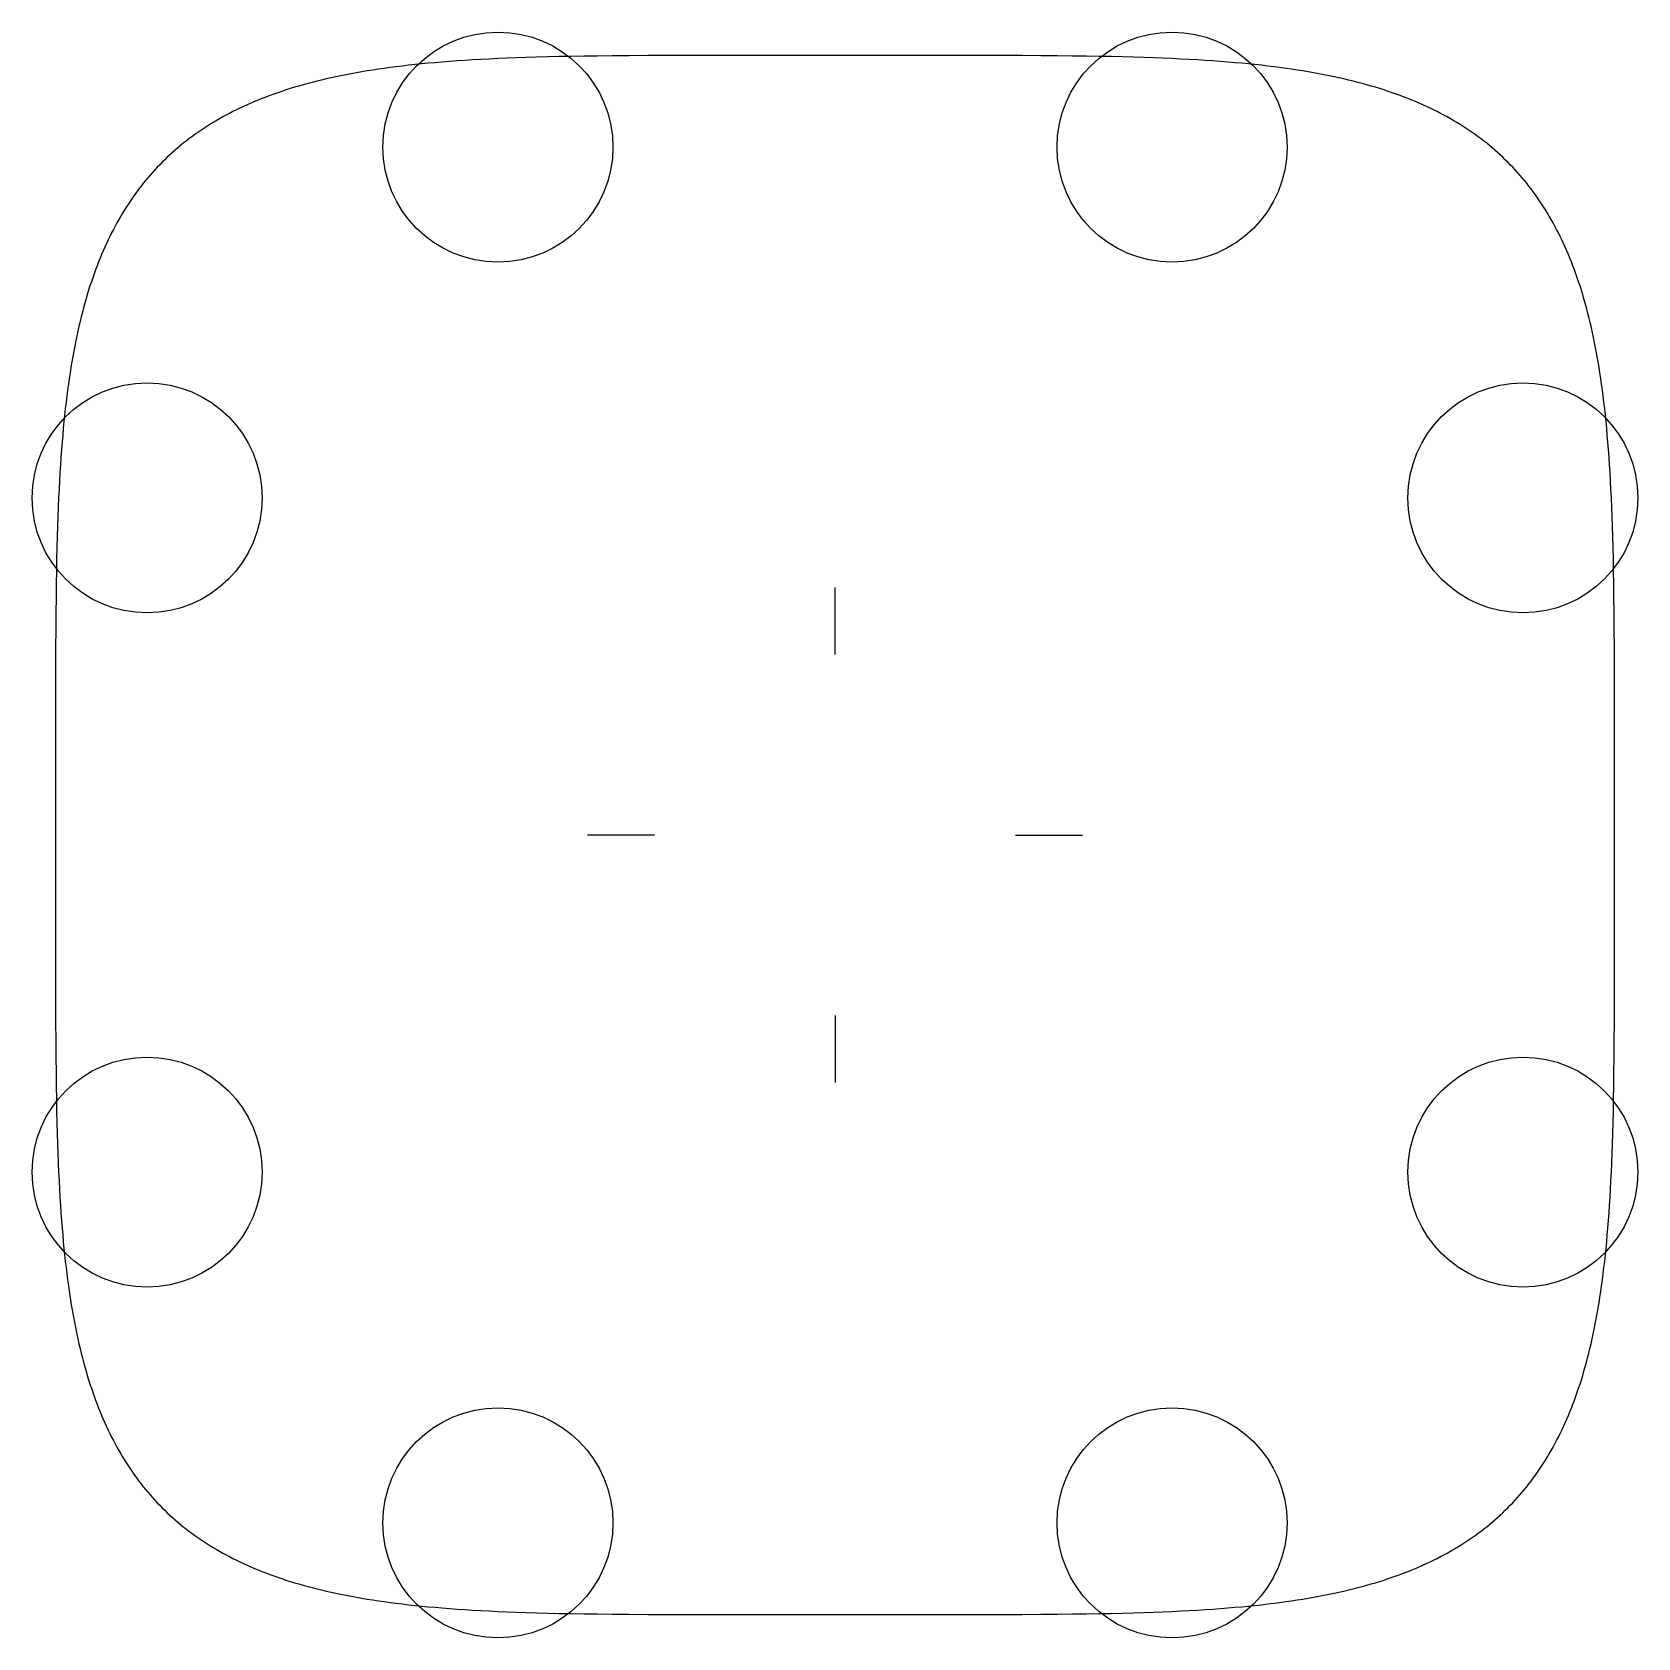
# Model space of a CAD drawing. Header units: metres. Extents: x -84 to 84, y -84 to 84.
import ezdxf

# ---------------------------------------------------------------- set-up
doc = ezdxf.new("R2010")
doc.units = ezdxf.units.M

msp = doc.modelspace()

# ---------------------------------------------------------------- linework, layer by layer
at = {"layer": 'ATTACH'}
for centre in [(-35.1689, 71.7715), (35.1689, 71.7715), (-71.7714, 35.1726), (71.7714, 35.1726), (-71.7714, -35.1726), (71.7714, -35.1726), (-35.1689, -71.7715), (35.1689, -71.7715)]:
    msp.add_circle(centre, 12, dxfattribs=at)
at = {"layer": 'OUTLINE'}
for p, q in [((-43.1332, 80.4497), (-43.8184, 80.3795)), ((-42.4316, 80.5173), (-43.1332, 80.4497)), ((-41.7124, 80.5822), (-42.4316, 80.5173)), ((-40.9748, 80.6444), (-41.7124, 80.5822)), ((-40.2173, 80.704), (-40.9748, 80.6444)), ((-39.4388, 80.7608), (-40.2173, 80.704)), ((-38.6375, 80.8151), (-39.4388, 80.7608)), ((-37.8119, 80.8666), (-38.6375, 80.8151)), ((-36.9599, 80.9155), (-37.8119, 80.8666)), ((-36.0792, 80.9617), (-36.9599, 80.9155)), ((-35.1673, 81.0053), (-36.0792, 80.9617)), ((-34.221, 81.0462), (-35.1673, 81.0053)), ((-33.2369, 81.0845), (-34.221, 81.0462)), ((-32.2105, 81.1201), (-33.2369, 81.0845)), ((-31.1369, 81.1531), (-32.2105, 81.1201)), ((-30.0096, 81.1834), (-31.1369, 81.1531)), ((-28.821, 81.2111), (-30.0096, 81.1834)), ((-27.561, 81.2361), (-28.821, 81.2111)), ((-26.2171, 81.2585), (-27.561, 81.2361)), ((-24.7719, 81.2783), (-26.2171, 81.2585)), ((-23.2019, 81.2954), (-24.7719, 81.2783)), ((-21.4723, 81.3099), (-23.2019, 81.2954)), ((-19.5295, 81.3218), (-21.4723, 81.3099)), ((-17.2815, 81.331), (-19.5295, 81.3218)), ((-14.545, 81.3376), (-17.2815, 81.331)), ((-10.8322, 81.3415), (-14.545, 81.3376)), ((0, 81.3429), (-10.8322, 81.3415)), ((10.8322, 81.3415), (0, 81.3429)), ((14.545, 81.3376), (10.8322, 81.3415)), ((17.2815, 81.331), (14.545, 81.3376)), ((19.5295, 81.3218), (17.2815, 81.331)), ((21.4723, 81.3099), (19.5295, 81.3218)), ((23.2019, 81.2954), (21.4723, 81.3099)), ((24.7719, 81.2783), (23.2019, 81.2954)), ((26.2171, 81.2585), (24.7719, 81.2783)), ((27.561, 81.2361), (26.2171, 81.2585)), ((28.821, 81.2111), (27.561, 81.2361)), ((30.0096, 81.1834), (28.821, 81.2111)), ((31.1369, 81.1531), (30.0096, 81.1834)), ((32.2105, 81.1201), (31.1369, 81.1531)), ((33.2369, 81.0845), (32.2105, 81.1201)), ((34.221, 81.0462), (33.2369, 81.0845)), ((35.1673, 81.0053), (34.221, 81.0462)), ((36.0792, 80.9617), (35.1673, 81.0053)), ((36.9599, 80.9155), (36.0792, 80.9617)), ((37.8119, 80.8666), (36.9599, 80.9155)), ((38.6375, 80.8151), (37.8119, 80.8666)), ((39.4388, 80.7608), (38.6375, 80.8151)), ((40.2173, 80.704), (39.4388, 80.7608)), ((40.9748, 80.6444), (40.2173, 80.704)), ((41.7124, 80.5822), (40.9748, 80.6444)), ((42.4316, 80.5173), (41.7124, 80.5822)), ((43.1332, 80.4497), (42.4316, 80.5173)), ((43.8184, 80.3795), (43.1332, 80.4497)), ((-53.5789, 78.7694), (-54.0671, 78.6499)), ((-53.0828, 78.8861), (-53.5789, 78.7694)), ((-52.5787, 79), (-53.0828, 78.8861)), ((-52.0662, 79.1112), (-52.5787, 79)), ((-51.5451, 79.2195), (-52.0662, 79.1112)), ((-51.0151, 79.3252), (-51.5451, 79.2195)), ((-50.4758, 79.428), (-51.0151, 79.3252)), ((-49.927, 79.5281), (-50.4758, 79.428)), ((-49.3683, 79.6255), (-49.927, 79.5281)), ((-48.7992, 79.7201), (-49.3683, 79.6255)), ((-48.2195, 79.8121), (-48.7992, 79.7201)), ((-47.6286, 79.9012), (-48.2195, 79.8121)), ((-47.026, 79.9877), (-47.6286, 79.9012)), ((-46.4113, 80.0715), (-47.026, 79.9877)), ((-45.7838, 80.1525), (-46.4113, 80.0715)), ((-45.1429, 80.2309), (-45.7838, 80.1525)), ((-44.4881, 80.3065), (-45.1429, 80.2309)), ((-43.8184, 80.3795), (-44.4881, 80.3065)), ((44.4881, 80.3065), (43.8184, 80.3795)), ((45.1429, 80.2309), (44.4881, 80.3065)), ((45.7838, 80.1525), (45.1429, 80.2309)), ((46.4113, 80.0715), (45.7838, 80.1525)), ((47.026, 79.9877), (46.4113, 80.0715)), ((47.6286, 79.9012), (47.026, 79.9877)), ((48.2195, 79.8121), (47.6286, 79.9012)), ((48.7992, 79.7201), (48.2195, 79.8121)), ((49.3683, 79.6255), (48.7992, 79.7201)), ((49.927, 79.5281), (49.3683, 79.6255)), ((50.4758, 79.428), (49.927, 79.5281)), ((51.0151, 79.3252), (50.4758, 79.428)), ((51.5451, 79.2195), (51.0151, 79.3252)), ((52.0662, 79.1112), (51.5451, 79.2195)), ((52.5787, 79), (52.0662, 79.1112)), ((53.0828, 78.8861), (52.5787, 79)), ((53.5789, 78.7694), (53.0828, 78.8861)), ((54.0671, 78.6499), (53.5789, 78.7694)), ((-58.9766, 77.1489), (-59.3854, 76.9952)), ((-58.5621, 77.2997), (-58.9766, 77.1489)), ((-58.1417, 77.4475), (-58.5621, 77.2997)), ((-57.7152, 77.5925), (-58.1417, 77.4475)), ((-57.2825, 77.7346), (-57.7152, 77.5925)), ((-56.8435, 77.8739), (-57.2825, 77.7346)), ((-56.398, 78.0103), (-56.8435, 77.8739)), ((-55.9459, 78.1439), (-56.398, 78.0103)), ((-55.4869, 78.2746), (-55.9459, 78.1439)), ((-55.0209, 78.4025), (-55.4869, 78.2746)), ((-54.5477, 78.5276), (-55.0209, 78.4025)), ((-54.0671, 78.6499), (-54.5477, 78.5276)), ((54.5477, 78.5276), (54.0671, 78.6499)), ((55.0209, 78.4025), (54.5477, 78.5276)), ((55.4869, 78.2746), (55.0209, 78.4025)), ((55.9459, 78.1439), (55.4869, 78.2746)), ((56.398, 78.0103), (55.9459, 78.1439)), ((56.8435, 77.8739), (56.398, 78.0103)), ((57.2825, 77.7346), (56.8435, 77.8739)), ((57.7152, 77.5925), (57.2825, 77.7346)), ((58.1417, 77.4475), (57.7152, 77.5925)), ((58.5621, 77.2997), (58.1417, 77.4475)), ((58.9766, 77.1489), (58.5621, 77.2997)), ((59.3854, 76.9952), (58.9766, 77.1489)), ((-62.8213, 75.4794), (-63.1778, 75.296)), ((-62.4599, 75.6598), (-62.8213, 75.4794)), ((-62.0936, 75.8372), (-62.4599, 75.6598)), ((-61.7224, 76.0115), (-62.0936, 75.8372)), ((-61.3461, 76.1829), (-61.7224, 76.0115)), ((-60.9646, 76.3512), (-61.3461, 76.1829)), ((-60.5779, 76.5167), (-60.9646, 76.3512)), ((-60.1859, 76.6791), (-60.5779, 76.5167)), ((-59.7884, 76.8386), (-60.1859, 76.6791)), ((-59.3854, 76.9952), (-59.7884, 76.8386)), ((59.7884, 76.8386), (59.3854, 76.9952)), ((60.1859, 76.6791), (59.7884, 76.8386)), ((60.5779, 76.5167), (60.1859, 76.6791)), ((60.9646, 76.3512), (60.5779, 76.5167)), ((61.3461, 76.1829), (60.9646, 76.3512)), ((61.7224, 76.0115), (61.3461, 76.1829)), ((62.0936, 75.8372), (61.7224, 76.0115)), ((62.4599, 75.6598), (62.0936, 75.8372)), ((62.8213, 75.4794), (62.4599, 75.6598)), ((63.1778, 75.296), (62.8213, 75.4794)), ((-65.5454, 73.9258), (-65.866, 73.7174)), ((-65.2204, 74.1309), (-65.5454, 73.9258)), ((-64.8912, 74.3329), (-65.2204, 74.1309)), ((-64.5576, 74.5317), (-64.8912, 74.3329)), ((-64.2195, 74.7274), (-64.5576, 74.5317)), ((-63.8769, 74.92), (-64.2195, 74.7274)), ((-63.5297, 75.1096), (-63.8769, 74.92)), ((-63.1778, 75.296), (-63.5297, 75.1096)), ((63.5297, 75.1096), (63.1778, 75.296)), ((63.8769, 74.92), (63.5297, 75.1096)), ((64.2195, 74.7274), (63.8769, 74.92)), ((64.5576, 74.5317), (64.2195, 74.7274)), ((64.8912, 74.3329), (64.5576, 74.5317)), ((65.2204, 74.1309), (64.8912, 74.3329)), ((65.5454, 73.9258), (65.2204, 74.1309)), ((65.866, 73.7174), (65.5454, 73.9258)), ((-67.9954, 72.1686), (-68.2837, 71.9342)), ((-67.7032, 72.3998), (-67.9954, 72.1686)), ((-67.407, 72.6276), (-67.7032, 72.3998)), ((-67.1069, 72.8521), (-67.407, 72.6276)), ((-66.8028, 73.0733), (-67.1069, 72.8521)), ((-66.4947, 73.2912), (-66.8028, 73.0733)), ((-66.1824, 73.5059), (-66.4947, 73.2912)), ((-65.866, 73.7174), (-66.1824, 73.5059)), ((66.1824, 73.5059), (65.866, 73.7174)), ((66.4947, 73.2912), (66.1824, 73.5059)), ((66.8028, 73.0733), (66.4947, 73.2912)), ((67.1069, 72.8521), (66.8028, 73.0733)), ((67.407, 72.6276), (67.1069, 72.8521)), ((67.7032, 72.3998), (67.407, 72.6276)), ((67.9954, 72.1686), (67.7032, 72.3998)), ((68.2837, 71.9342), (67.9954, 72.1686)), ((-69.9345, 70.4554), (-70.1967, 70.1967)), ((-69.6686, 70.7106), (-69.9345, 70.4554)), ((-69.399, 70.9622), (-69.6686, 70.7106)), ((-69.1258, 71.2104), (-69.399, 70.9622)), ((-68.8489, 71.4551), (-69.1258, 71.2104)), ((-68.5682, 71.6963), (-68.8489, 71.4551)), ((-68.2837, 71.9342), (-68.5682, 71.6963)), ((68.5682, 71.6963), (68.2837, 71.9342)), ((68.8489, 71.4551), (68.5682, 71.6963)), ((69.1258, 71.2104), (68.8489, 71.4551)), ((69.399, 70.9622), (69.1258, 71.2104)), ((69.6686, 70.7106), (69.399, 70.9622)), ((69.9345, 70.4554), (69.6686, 70.7106)), ((70.1967, 70.1967), (69.9345, 70.4554)), ((-71.4551, 68.8489), (-71.6963, 68.5682)), ((-71.2104, 69.1258), (-71.4551, 68.8489)), ((-70.9622, 69.399), (-71.2104, 69.1258)), ((-70.7106, 69.6686), (-70.9622, 69.399)), ((-70.4554, 69.9345), (-70.7106, 69.6686)), ((-70.1967, 70.1967), (-70.4554, 69.9345)), ((70.4554, 69.9345), (70.1967, 70.1967)), ((70.7106, 69.6686), (70.4554, 69.9345)), ((70.9622, 69.399), (70.7106, 69.6686)), ((71.2104, 69.1258), (70.9622, 69.399)), ((71.4551, 68.8489), (71.2104, 69.1258)), ((71.6963, 68.5682), (71.4551, 68.8489)), ((-72.8521, 67.1069), (-73.0733, 66.8028)), ((-72.6276, 67.407), (-72.8521, 67.1069)), ((-72.3998, 67.7032), (-72.6276, 67.407)), ((-72.1686, 67.9954), (-72.3998, 67.7032)), ((-71.9342, 68.2837), (-72.1686, 67.9954)), ((-71.6963, 68.5682), (-71.9342, 68.2837)), ((71.9342, 68.2837), (71.6963, 68.5682)), ((72.1686, 67.9954), (71.9342, 68.2837)), ((72.3998, 67.7032), (72.1686, 67.9954)), ((72.6276, 67.407), (72.3998, 67.7032)), ((72.8521, 67.1069), (72.6276, 67.407)), ((73.0733, 66.8028), (72.8521, 67.1069)), ((-73.9258, 65.5454), (-74.1309, 65.2204)), ((-73.7174, 65.866), (-73.9258, 65.5454)), ((-73.5059, 66.1824), (-73.7174, 65.866)), ((-73.2912, 66.4947), (-73.5059, 66.1824)), ((-73.0733, 66.8028), (-73.2912, 66.4947)), ((73.2912, 66.4947), (73.0733, 66.8028)), ((73.5059, 66.1824), (73.2912, 66.4947)), ((73.7174, 65.866), (73.5059, 66.1824)), ((73.9258, 65.5454), (73.7174, 65.866)), ((74.1309, 65.2204), (73.9258, 65.5454)), ((-74.92, 63.8769), (-75.1096, 63.5297)), ((-74.7274, 64.2195), (-74.92, 63.8769)), ((-74.5317, 64.5576), (-74.7274, 64.2195)), ((-74.3329, 64.8912), (-74.5317, 64.5576)), ((-74.1309, 65.2204), (-74.3329, 64.8912)), ((74.3329, 64.8912), (74.1309, 65.2204)), ((74.5317, 64.5576), (74.3329, 64.8912)), ((74.7274, 64.2195), (74.5317, 64.5576)), ((74.92, 63.8769), (74.7274, 64.2195)), ((75.1096, 63.5297), (74.92, 63.8769)), ((-75.8372, 62.0936), (-76.0115, 61.7224)), ((-75.6598, 62.4599), (-75.8372, 62.0936)), ((-75.4794, 62.8213), (-75.6598, 62.4599)), ((-75.296, 63.1778), (-75.4794, 62.8213)), ((-75.1096, 63.5297), (-75.296, 63.1778)), ((75.296, 63.1778), (75.1096, 63.5297)), ((75.4794, 62.8213), (75.296, 63.1778)), ((75.6598, 62.4599), (75.4794, 62.8213)), ((75.8372, 62.0936), (75.6598, 62.4599)), ((76.0115, 61.7224), (75.8372, 62.0936)), ((-76.5167, 60.5779), (-76.6791, 60.1859)), ((-76.3512, 60.9646), (-76.5167, 60.5779)), ((-76.1829, 61.3461), (-76.3512, 60.9646)), ((-76.0115, 61.7224), (-76.1829, 61.3461)), ((76.1829, 61.3461), (76.0115, 61.7224)), ((76.3512, 60.9646), (76.1829, 61.3461)), ((76.5167, 60.5779), (76.3512, 60.9646)), ((76.6791, 60.1859), (76.5167, 60.5779)), ((-77.1489, 58.9766), (-77.2997, 58.5621)), ((-76.9952, 59.3854), (-77.1489, 58.9766)), ((-76.8386, 59.7884), (-76.9952, 59.3854)), ((-76.6791, 60.1859), (-76.8386, 59.7884)), ((76.8386, 59.7884), (76.6791, 60.1859)), ((76.9952, 59.3854), (76.8386, 59.7884)), ((77.1489, 58.9766), (76.9952, 59.3854)), ((77.2997, 58.5621), (77.1489, 58.9766)), ((-77.7346, 57.2825), (-77.8739, 56.8435)), ((-77.5925, 57.7152), (-77.7346, 57.2825)), ((-77.4475, 58.1417), (-77.5925, 57.7152)), ((-77.2997, 58.5621), (-77.4475, 58.1417)), ((77.4475, 58.1417), (77.2997, 58.5621)), ((77.5925, 57.7152), (77.4475, 58.1417)), ((77.7346, 57.2825), (77.5925, 57.7152)), ((77.8739, 56.8435), (77.7346, 57.2825)), ((-78.2746, 55.4869), (-78.4025, 55.0209)), ((-78.1439, 55.9459), (-78.2746, 55.4869)), ((-78.0103, 56.398), (-78.1439, 55.9459)), ((-77.8739, 56.8435), (-78.0103, 56.398)), ((78.0103, 56.398), (77.8739, 56.8435)), ((78.1439, 55.9459), (78.0103, 56.398)), ((78.2746, 55.4869), (78.1439, 55.9459)), ((78.4025, 55.0209), (78.2746, 55.4869)), ((-78.6499, 54.0671), (-78.7694, 53.5789)), ((-78.5276, 54.5477), (-78.6499, 54.0671)), ((-78.4025, 55.0209), (-78.5276, 54.5477)), ((78.5276, 54.5477), (78.4025, 55.0209)), ((78.6499, 54.0671), (78.5276, 54.5477)), ((78.7694, 53.5789), (78.6499, 54.0671)), ((-79.1112, 52.0662), (-79.2195, 51.5451)), ((-79, 52.5787), (-79.1112, 52.0662)), ((-78.8861, 53.0828), (-79, 52.5787)), ((-78.7694, 53.5789), (-78.8861, 53.0828)), ((78.8861, 53.0828), (78.7694, 53.5789)), ((79, 52.5787), (78.8861, 53.0828)), ((79.1112, 52.0662), (79, 52.5787)), ((79.2195, 51.5451), (79.1112, 52.0662)), ((-79.428, 50.4758), (-79.5281, 49.927)), ((-79.3252, 51.0151), (-79.428, 50.4758)), ((-79.2195, 51.5451), (-79.3252, 51.0151)), ((79.3252, 51.0151), (79.2195, 51.5451)), ((79.428, 50.4758), (79.3252, 51.0151)), ((79.5281, 49.927), (79.428, 50.4758)), ((-79.7201, 48.7992), (-79.8121, 48.2195)), ((-79.6255, 49.3683), (-79.7201, 48.7992)), ((-79.5281, 49.927), (-79.6255, 49.3683)), ((79.6255, 49.3683), (79.5281, 49.927)), ((79.7201, 48.7992), (79.6255, 49.3683)), ((79.8121, 48.2195), (79.7201, 48.7992)), ((-79.9877, 47.026), (-80.0715, 46.4113)), ((-79.9012, 47.6286), (-79.9877, 47.026)), ((-79.8121, 48.2195), (-79.9012, 47.6286)), ((79.9012, 47.6286), (79.8121, 48.2195)), ((79.9877, 47.026), (79.9012, 47.6286)), ((80.0715, 46.4113), (79.9877, 47.026)), ((-80.1525, 45.7838), (-80.2309, 45.1429)), ((-80.0715, 46.4113), (-80.1525, 45.7838)), ((80.1525, 45.7838), (80.0715, 46.4113)), ((80.2309, 45.1429), (80.1525, 45.7838)), ((-80.3795, 43.8184), (-80.4497, 43.1332)), ((-80.3065, 44.4881), (-80.3795, 43.8184)), ((-80.2309, 45.1429), (-80.3065, 44.4881)), ((80.3065, 44.4881), (80.2309, 45.1429)), ((80.3795, 43.8184), (80.3065, 44.4881)), ((80.4497, 43.1332), (80.3795, 43.8184)), ((-80.5173, 42.4316), (-80.5822, 41.7124)), ((-80.4497, 43.1332), (-80.5173, 42.4316)), ((80.5173, 42.4316), (80.4497, 43.1332)), ((80.5822, 41.7124), (80.5173, 42.4316)), ((-80.704, 40.2173), (-80.7608, 39.4388)), ((-80.6444, 40.9748), (-80.704, 40.2173)), ((-80.5822, 41.7124), (-80.6444, 40.9748)), ((80.6444, 40.9748), (80.5822, 41.7124)), ((80.704, 40.2173), (80.6444, 40.9748)), ((80.7608, 39.4388), (80.704, 40.2173)), ((-80.8151, 38.6375), (-80.8666, 37.8119)), ((-80.7608, 39.4388), (-80.8151, 38.6375)), ((80.8151, 38.6375), (80.7608, 39.4388)), ((80.8666, 37.8119), (80.8151, 38.6375)), ((-80.9155, 36.9599), (-80.9617, 36.0792)), ((-80.8666, 37.8119), (-80.9155, 36.9599)), ((80.9155, 36.9599), (80.8666, 37.8119)), ((80.9617, 36.0792), (80.9155, 36.9599)), ((-80.9617, 36.0792), (-81.0053, 35.1673)), ((81.0053, 35.1673), (80.9617, 36.0792)), ((-81.0462, 34.221), (-81.0845, 33.2369)), ((-81.0053, 35.1673), (-81.0462, 34.221)), ((81.0462, 34.221), (81.0053, 35.1673)), ((81.0845, 33.2369), (81.0462, 34.221)), ((-81.1201, 32.2105), (-81.1531, 31.1369)), ((-81.0845, 33.2369), (-81.1201, 32.2105)), ((81.1201, 32.2105), (81.0845, 33.2369)), ((81.1531, 31.1369), (81.1201, 32.2105)), ((-81.1531, 31.1369), (-81.1834, 30.0096)), ((81.1834, 30.0096), (81.1531, 31.1369)), ((-81.2111, 28.821), (-81.2361, 27.561)), ((-81.1834, 30.0096), (-81.2111, 28.821)), ((81.2111, 28.821), (81.1834, 30.0096)), ((81.2361, 27.561), (81.2111, 28.821)), ((-81.2361, 27.561), (-81.2585, 26.2171)), ((81.2585, 26.2171), (81.2361, 27.561)), ((-81.2585, 26.2171), (-81.2783, 24.7719)), ((81.2783, 24.7719), (81.2585, 26.2171)), ((-81.2783, 24.7719), (-81.2954, 23.2019)), ((81.2954, 23.2019), (81.2783, 24.7719)), ((-81.2954, 23.2019), (-81.3099, 21.4723)), ((81.3099, 21.4723), (81.2954, 23.2019)), ((-81.3099, 21.4723), (-81.3218, 19.5295)), ((81.3218, 19.5295), (81.3099, 21.4723)), ((-81.3218, 19.5295), (-81.331, 17.2815)), ((81.331, 17.2815), (81.3218, 19.5295)), ((-81.331, 17.2815), (-81.3376, 14.545)), ((81.3376, 14.545), (81.331, 17.2815)), ((-81.3376, 14.545), (-81.3415, 10.8322)), ((81.3415, 10.8322), (81.3376, 14.545)), ((-81.3415, 10.8322), (-81.3429, 0)), ((81.3429, 0), (81.3415, 10.8322)), ((-81.3429, 0), (-81.3415, -10.8322)), ((81.3415, -10.8322), (81.3429, 0)), ((-81.3415, -10.8322), (-81.3376, -14.545)), ((81.3376, -14.545), (81.3415, -10.8322)), ((-81.3376, -14.545), (-81.331, -17.2815)), ((81.331, -17.2815), (81.3376, -14.545)), ((-81.331, -17.2815), (-81.3218, -19.5295)), ((81.3218, -19.5295), (81.331, -17.2815)), ((-81.3218, -19.5295), (-81.3099, -21.4723)), ((81.3099, -21.4723), (81.3218, -19.5295)), ((-81.3099, -21.4723), (-81.2954, -23.2019)), ((81.2954, -23.2019), (81.3099, -21.4723)), ((-81.2954, -23.2019), (-81.2783, -24.7719)), ((81.2783, -24.7719), (81.2954, -23.2019)), ((-81.2783, -24.7719), (-81.2585, -26.2171)), ((81.2585, -26.2171), (81.2783, -24.7719)), ((-81.2585, -26.2171), (-81.2361, -27.561)), ((81.2361, -27.561), (81.2585, -26.2171)), ((-81.2361, -27.561), (-81.2111, -28.821)), ((81.2111, -28.821), (81.2361, -27.561)), ((-81.2111, -28.821), (-81.1834, -30.0096)), ((-81.1834, -30.0096), (-81.1531, -31.1369)), ((81.1531, -31.1369), (81.1834, -30.0096)), ((81.1834, -30.0096), (81.2111, -28.821)), ((-81.1531, -31.1369), (-81.1201, -32.2105)), ((81.1201, -32.2105), (81.1531, -31.1369)), ((-81.1201, -32.2105), (-81.0845, -33.2369)), ((-81.0845, -33.2369), (-81.0462, -34.221)), ((81.0462, -34.221), (81.0845, -33.2369)), ((81.0845, -33.2369), (81.1201, -32.2105)), ((-81.0462, -34.221), (-81.0053, -35.1673)), ((-81.0053, -35.1673), (-80.9617, -36.0792)), ((80.9617, -36.0792), (81.0053, -35.1673)), ((81.0053, -35.1673), (81.0462, -34.221)), ((-80.9617, -36.0792), (-80.9155, -36.9599)), ((80.9155, -36.9599), (80.9617, -36.0792)), ((-80.9155, -36.9599), (-80.8666, -37.8119)), ((-80.8666, -37.8119), (-80.8151, -38.6375)), ((80.8151, -38.6375), (80.8666, -37.8119)), ((80.8666, -37.8119), (80.9155, -36.9599)), ((-80.8151, -38.6375), (-80.7608, -39.4388)), ((-80.7608, -39.4388), (-80.704, -40.2173)), ((80.704, -40.2173), (80.7608, -39.4388)), ((80.7608, -39.4388), (80.8151, -38.6375)), ((-80.704, -40.2173), (-80.6444, -40.9748)), ((-80.6444, -40.9748), (-80.5822, -41.7124)), ((-80.5822, -41.7124), (-80.5173, -42.4316)), ((80.5173, -42.4316), (80.5822, -41.7124)), ((80.5822, -41.7124), (80.6444, -40.9748)), ((80.6444, -40.9748), (80.704, -40.2173)), ((-80.5173, -42.4316), (-80.4497, -43.1332)), ((-80.4497, -43.1332), (-80.3795, -43.8184)), ((80.3795, -43.8184), (80.4497, -43.1332)), ((80.4497, -43.1332), (80.5173, -42.4316)), ((-80.3795, -43.8184), (-80.3065, -44.4881)), ((-80.3065, -44.4881), (-80.2309, -45.1429)), ((-80.2309, -45.1429), (-80.1525, -45.7838)), ((80.1525, -45.7838), (80.2309, -45.1429)), ((80.2309, -45.1429), (80.3065, -44.4881)), ((80.3065, -44.4881), (80.3795, -43.8184)), ((-80.1525, -45.7838), (-80.0715, -46.4113)), ((-80.0715, -46.4113), (-79.9877, -47.026)), ((79.9877, -47.026), (80.0715, -46.4113)), ((80.0715, -46.4113), (80.1525, -45.7838)), ((-79.9877, -47.026), (-79.9012, -47.6286)), ((-79.9012, -47.6286), (-79.8121, -48.2195)), ((-79.8121, -48.2195), (-79.7201, -48.7992)), ((79.7201, -48.7992), (79.8121, -48.2195)), ((79.8121, -48.2195), (79.9012, -47.6286)), ((79.9012, -47.6286), (79.9877, -47.026)), ((-79.7201, -48.7992), (-79.6255, -49.3683)), ((-79.6255, -49.3683), (-79.5281, -49.927)), ((-79.5281, -49.927), (-79.428, -50.4758)), ((79.428, -50.4758), (79.5281, -49.927)), ((79.5281, -49.927), (79.6255, -49.3683)), ((79.6255, -49.3683), (79.7201, -48.7992)), ((-79.428, -50.4758), (-79.3252, -51.0151)), ((-79.3252, -51.0151), (-79.2195, -51.5451)), ((-79.2195, -51.5451), (-79.1112, -52.0662)), ((79.1112, -52.0662), (79.2195, -51.5451)), ((79.2195, -51.5451), (79.3252, -51.0151)), ((79.3252, -51.0151), (79.428, -50.4758)), ((-79.1112, -52.0662), (-79, -52.5787)), ((-79, -52.5787), (-78.8861, -53.0828)), ((-78.8861, -53.0828), (-78.7694, -53.5789)), ((-78.7694, -53.5789), (-78.6499, -54.0671)), ((78.6499, -54.0671), (78.7694, -53.5789)), ((78.7694, -53.5789), (78.8861, -53.0828)), ((78.8861, -53.0828), (79, -52.5787)), ((79, -52.5787), (79.1112, -52.0662)), ((-78.6499, -54.0671), (-78.5276, -54.5477)), ((-78.5276, -54.5477), (-78.4025, -55.0209)), ((-78.4025, -55.0209), (-78.2746, -55.4869)), ((78.2746, -55.4869), (78.4025, -55.0209)), ((78.4025, -55.0209), (78.5276, -54.5477)), ((78.5276, -54.5477), (78.6499, -54.0671)), ((-78.2746, -55.4869), (-78.1439, -55.9459)), ((-78.1439, -55.9459), (-78.0103, -56.398)), ((-78.0103, -56.398), (-77.8739, -56.8435)), ((-77.8739, -56.8435), (-77.7346, -57.2825)), ((77.7346, -57.2825), (77.8739, -56.8435)), ((77.8739, -56.8435), (78.0103, -56.398)), ((78.0103, -56.398), (78.1439, -55.9459)), ((78.1439, -55.9459), (78.2746, -55.4869)), ((-77.7346, -57.2825), (-77.5925, -57.7152)), ((-77.5925, -57.7152), (-77.4475, -58.1417)), ((-77.4475, -58.1417), (-77.2997, -58.5621)), ((-77.2997, -58.5621), (-77.1489, -58.9766)), ((77.1489, -58.9766), (77.2997, -58.5621)), ((77.2997, -58.5621), (77.4475, -58.1417)), ((77.4475, -58.1417), (77.5925, -57.7152)), ((77.5925, -57.7152), (77.7346, -57.2825)), ((-77.1489, -58.9766), (-76.9952, -59.3854)), ((-76.9952, -59.3854), (-76.8386, -59.7884)), ((-76.8386, -59.7884), (-76.6791, -60.1859)), ((-76.6791, -60.1859), (-76.5167, -60.5779)), ((76.5167, -60.5779), (76.6791, -60.1859)), ((76.6791, -60.1859), (76.8386, -59.7884)), ((76.8386, -59.7884), (76.9952, -59.3854)), ((76.9952, -59.3854), (77.1489, -58.9766)), ((-76.5167, -60.5779), (-76.3512, -60.9646)), ((-76.3512, -60.9646), (-76.1829, -61.3461)), ((-76.1829, -61.3461), (-76.0115, -61.7224)), ((-76.0115, -61.7224), (-75.8372, -62.0936)), ((75.8372, -62.0936), (76.0115, -61.7224)), ((76.0115, -61.7224), (76.1829, -61.3461)), ((76.1829, -61.3461), (76.3512, -60.9646)), ((76.3512, -60.9646), (76.5167, -60.5779)), ((-75.8372, -62.0936), (-75.6598, -62.4599)), ((-75.6598, -62.4599), (-75.4794, -62.8213)), ((-75.4794, -62.8213), (-75.296, -63.1778)), ((-75.296, -63.1778), (-75.1096, -63.5297)), ((-75.1096, -63.5297), (-74.92, -63.8769)), ((74.92, -63.8769), (75.1096, -63.5297)), ((75.1096, -63.5297), (75.296, -63.1778)), ((75.296, -63.1778), (75.4794, -62.8213)), ((75.4794, -62.8213), (75.6598, -62.4599)), ((75.6598, -62.4599), (75.8372, -62.0936)), ((-74.92, -63.8769), (-74.7274, -64.2195)), ((-74.7274, -64.2195), (-74.5317, -64.5576)), ((-74.5317, -64.5576), (-74.3329, -64.8912)), ((-74.3329, -64.8912), (-74.1309, -65.2204)), ((-74.1309, -65.2204), (-73.9258, -65.5454)), ((73.9258, -65.5454), (74.1309, -65.2204)), ((74.1309, -65.2204), (74.3329, -64.8912)), ((74.3329, -64.8912), (74.5317, -64.5576)), ((74.5317, -64.5576), (74.7274, -64.2195)), ((74.7274, -64.2195), (74.92, -63.8769)), ((-73.9258, -65.5454), (-73.7174, -65.866)), ((-73.7174, -65.866), (-73.5059, -66.1824)), ((-73.5059, -66.1824), (-73.2912, -66.4947)), ((-73.2912, -66.4947), (-73.0733, -66.8028)), ((-73.0733, -66.8028), (-72.8521, -67.1069)), ((72.8521, -67.1069), (73.0733, -66.8028)), ((73.0733, -66.8028), (73.2912, -66.4947)), ((73.2912, -66.4947), (73.5059, -66.1824)), ((73.5059, -66.1824), (73.7174, -65.866)), ((73.7174, -65.866), (73.9258, -65.5454)), ((-72.8521, -67.1069), (-72.6276, -67.407)), ((-72.6276, -67.407), (-72.3998, -67.7032)), ((-72.3998, -67.7032), (-72.1686, -67.9954)), ((-72.1686, -67.9954), (-71.9342, -68.2837)), ((-71.9342, -68.2837), (-71.6963, -68.5682)), ((-71.6963, -68.5682), (-71.4551, -68.8489)), ((71.4551, -68.8489), (71.6963, -68.5682)), ((71.6963, -68.5682), (71.9342, -68.2837)), ((71.9342, -68.2837), (72.1686, -67.9954)), ((72.1686, -67.9954), (72.3998, -67.7032)), ((72.3998, -67.7032), (72.6276, -67.407)), ((72.6276, -67.407), (72.8521, -67.1069)), ((-71.4551, -68.8489), (-71.2104, -69.1258)), ((-71.2104, -69.1258), (-70.9622, -69.399)), ((-70.9622, -69.399), (-70.7106, -69.6686)), ((-70.7106, -69.6686), (-70.4554, -69.9345)), ((-70.4554, -69.9345), (-70.1967, -70.1967)), ((-70.1967, -70.1967), (-69.9345, -70.4554)), ((69.9345, -70.4554), (70.1967, -70.1967)), ((70.1967, -70.1967), (70.4554, -69.9345)), ((70.4554, -69.9345), (70.7106, -69.6686)), ((70.7106, -69.6686), (70.9622, -69.399)), ((70.9622, -69.399), (71.2104, -69.1258)), ((71.2104, -69.1258), (71.4551, -68.8489)), ((-69.9345, -70.4554), (-69.6686, -70.7106)), ((-69.6686, -70.7106), (-69.399, -70.9622)), ((-69.399, -70.9622), (-69.1258, -71.2104)), ((-69.1258, -71.2104), (-68.8489, -71.4551)), ((-68.8489, -71.4551), (-68.5682, -71.6963)), ((-68.5682, -71.6963), (-68.2837, -71.9342)), ((-68.2837, -71.9342), (-67.9954, -72.1686)), ((67.9954, -72.1686), (68.2837, -71.9342)), ((68.2837, -71.9342), (68.5682, -71.6963)), ((68.5682, -71.6963), (68.8489, -71.4551)), ((68.8489, -71.4551), (69.1258, -71.2104)), ((69.1258, -71.2104), (69.399, -70.9622)), ((69.399, -70.9622), (69.6686, -70.7106)), ((69.6686, -70.7106), (69.9345, -70.4554)), ((-67.9954, -72.1686), (-67.7032, -72.3998)), ((-67.7032, -72.3998), (-67.407, -72.6276)), ((-67.407, -72.6276), (-67.1069, -72.8521)), ((-67.1069, -72.8521), (-66.8028, -73.0733)), ((-66.8028, -73.0733), (-66.4947, -73.2912)), ((-66.4947, -73.2912), (-66.1824, -73.5059)), ((-66.1824, -73.5059), (-65.866, -73.7174)), ((-65.866, -73.7174), (-65.5454, -73.9258)), ((65.5454, -73.9258), (65.866, -73.7174)), ((65.866, -73.7174), (66.1824, -73.5059)), ((66.1824, -73.5059), (66.4947, -73.2912)), ((66.4947, -73.2912), (66.8028, -73.0733)), ((66.8028, -73.0733), (67.1069, -72.8521)), ((67.1069, -72.8521), (67.407, -72.6276)), ((67.407, -72.6276), (67.7032, -72.3998)), ((67.7032, -72.3998), (67.9954, -72.1686)), ((-65.5454, -73.9258), (-65.2204, -74.1309)), ((-65.2204, -74.1309), (-64.8912, -74.3329)), ((-64.8912, -74.3329), (-64.5576, -74.5317)), ((-64.5576, -74.5317), (-64.2195, -74.7274)), ((-64.2195, -74.7274), (-63.8769, -74.92)), ((-63.8769, -74.92), (-63.5297, -75.1096)), ((-63.5297, -75.1096), (-63.1778, -75.296)), ((-63.1778, -75.296), (-62.8213, -75.4794)), ((62.8213, -75.4794), (63.1778, -75.296)), ((63.1778, -75.296), (63.5297, -75.1096)), ((63.5297, -75.1096), (63.8769, -74.92)), ((63.8769, -74.92), (64.2195, -74.7274)), ((64.2195, -74.7274), (64.5576, -74.5317)), ((64.5576, -74.5317), (64.8912, -74.3329)), ((64.8912, -74.3329), (65.2204, -74.1309)), ((65.2204, -74.1309), (65.5454, -73.9258)), ((-62.8213, -75.4794), (-62.4599, -75.6598)), ((-62.4599, -75.6598), (-62.0936, -75.8372)), ((-62.0936, -75.8372), (-61.7224, -76.0115)), ((-61.7224, -76.0115), (-61.3461, -76.1829)), ((-61.3461, -76.1829), (-60.9646, -76.3512)), ((-60.9646, -76.3512), (-60.5779, -76.5167)), ((-60.5779, -76.5167), (-60.1859, -76.6791)), ((-60.1859, -76.6791), (-59.7884, -76.8386)), ((-59.7884, -76.8386), (-59.3854, -76.9952)), ((-59.3854, -76.9952), (-58.9766, -77.1489)), ((58.9766, -77.1489), (59.3854, -76.9952)), ((59.3854, -76.9952), (59.7884, -76.8386)), ((59.7884, -76.8386), (60.1859, -76.6791)), ((60.1859, -76.6791), (60.5779, -76.5167)), ((60.5779, -76.5167), (60.9646, -76.3512)), ((60.9646, -76.3512), (61.3461, -76.1829)), ((61.3461, -76.1829), (61.7224, -76.0115)), ((61.7224, -76.0115), (62.0936, -75.8372)), ((62.0936, -75.8372), (62.4599, -75.6598)), ((62.4599, -75.6598), (62.8213, -75.4794)), ((-58.9766, -77.1489), (-58.5621, -77.2997)), ((-58.5621, -77.2997), (-58.1417, -77.4475)), ((-58.1417, -77.4475), (-57.7152, -77.5925)), ((-57.7152, -77.5925), (-57.2825, -77.7346)), ((-57.2825, -77.7346), (-56.8435, -77.8739)), ((-56.8435, -77.8739), (-56.398, -78.0103)), ((-56.398, -78.0103), (-55.9459, -78.1439)), ((-55.9459, -78.1439), (-55.4869, -78.2746)), ((-55.4869, -78.2746), (-55.0209, -78.4025)), ((-55.0209, -78.4025), (-54.5477, -78.5276)), ((-54.5477, -78.5276), (-54.0671, -78.6499)), ((-54.0671, -78.6499), (-53.5789, -78.7694)), ((53.5789, -78.7694), (54.0671, -78.6499)), ((54.0671, -78.6499), (54.5477, -78.5276)), ((54.5477, -78.5276), (55.0209, -78.4025)), ((55.0209, -78.4025), (55.4869, -78.2746)), ((55.4869, -78.2746), (55.9459, -78.1439)), ((55.9459, -78.1439), (56.398, -78.0103)), ((56.398, -78.0103), (56.8435, -77.8739)), ((56.8435, -77.8739), (57.2825, -77.7346)), ((57.2825, -77.7346), (57.7152, -77.5925)), ((57.7152, -77.5925), (58.1417, -77.4475)), ((58.1417, -77.4475), (58.5621, -77.2997)), ((58.5621, -77.2997), (58.9766, -77.1489)), ((-53.5789, -78.7694), (-53.0828, -78.8861)), ((-53.0828, -78.8861), (-52.5787, -79)), ((-52.5787, -79), (-52.0662, -79.1112)), ((-52.0662, -79.1112), (-51.5451, -79.2195)), ((-51.5451, -79.2195), (-51.0151, -79.3252)), ((-51.0151, -79.3252), (-50.4758, -79.428)), ((-50.4758, -79.428), (-49.927, -79.5281)), ((-49.927, -79.5281), (-49.3683, -79.6255)), ((-49.3683, -79.6255), (-48.7992, -79.7201)), ((-48.7992, -79.7201), (-48.2195, -79.8121)), ((-48.2195, -79.8121), (-47.6286, -79.9012)), ((-47.6286, -79.9012), (-47.026, -79.9877)), ((-47.026, -79.9877), (-46.4113, -80.0715)), ((-46.4113, -80.0715), (-45.7838, -80.1525)), ((-45.7838, -80.1525), (-45.1429, -80.2309)), ((-45.1429, -80.2309), (-44.4881, -80.3065)), ((-44.4881, -80.3065), (-43.8184, -80.3795)), ((-43.8184, -80.3795), (-43.1332, -80.4497)), ((43.1332, -80.4497), (43.8184, -80.3795)), ((43.8184, -80.3795), (44.4881, -80.3065)), ((44.4881, -80.3065), (45.1429, -80.2309)), ((45.1429, -80.2309), (45.7838, -80.1525)), ((45.7838, -80.1525), (46.4113, -80.0715)), ((46.4113, -80.0715), (47.026, -79.9877)), ((47.026, -79.9877), (47.6286, -79.9012)), ((47.6286, -79.9012), (48.2195, -79.8121)), ((48.2195, -79.8121), (48.7992, -79.7201)), ((48.7992, -79.7201), (49.3683, -79.6255)), ((49.3683, -79.6255), (49.927, -79.5281)), ((49.927, -79.5281), (50.4758, -79.428)), ((50.4758, -79.428), (51.0151, -79.3252)), ((51.0151, -79.3252), (51.5451, -79.2195)), ((51.5451, -79.2195), (52.0662, -79.1112)), ((52.0662, -79.1112), (52.5787, -79)), ((52.5787, -79), (53.0828, -78.8861)), ((53.0828, -78.8861), (53.5789, -78.7694)), ((-43.1332, -80.4497), (-42.4316, -80.5173)), ((-42.4316, -80.5173), (-41.7124, -80.5822)), ((-41.7124, -80.5822), (-40.9748, -80.6444)), ((-40.9748, -80.6444), (-40.2173, -80.704)), ((-40.2173, -80.704), (-39.4388, -80.7608)), ((-39.4388, -80.7608), (-38.6375, -80.8151)), ((-38.6375, -80.8151), (-37.8119, -80.8666)), ((-37.8119, -80.8666), (-36.9599, -80.9155)), ((-36.9599, -80.9155), (-36.0792, -80.9617)), ((-36.0792, -80.9617), (-35.1673, -81.0053)), ((-35.1673, -81.0053), (-34.221, -81.0462)), ((-34.221, -81.0462), (-33.2369, -81.0845)), ((-33.2369, -81.0845), (-32.2105, -81.1201)), ((-32.2105, -81.1201), (-31.1369, -81.1531)), ((-31.1369, -81.1531), (-30.0096, -81.1834)), ((-30.0096, -81.1834), (-28.821, -81.2111)), ((-28.821, -81.2111), (-27.561, -81.2361)), ((-27.561, -81.2361), (-26.2171, -81.2585)), ((-26.2171, -81.2585), (-24.7719, -81.2783)), ((-24.7719, -81.2783), (-23.2019, -81.2954)), ((-23.2019, -81.2954), (-21.4723, -81.3099)), ((-21.4723, -81.3099), (-19.5295, -81.3218)), ((-19.5295, -81.3218), (-17.2815, -81.331)), ((-17.2815, -81.331), (-14.545, -81.3376)), ((-14.545, -81.3376), (-10.8322, -81.3415)), ((-10.8322, -81.3415), (0, -81.3429)), ((0, -81.3429), (10.8322, -81.3415)), ((10.8322, -81.3415), (14.545, -81.3376)), ((14.545, -81.3376), (17.2815, -81.331)), ((17.2815, -81.331), (19.5295, -81.3218)), ((19.5295, -81.3218), (21.4723, -81.3099)), ((21.4723, -81.3099), (23.2019, -81.2954)), ((23.2019, -81.2954), (24.7719, -81.2783)), ((24.7719, -81.2783), (26.2171, -81.2585)), ((26.2171, -81.2585), (27.561, -81.2361)), ((27.561, -81.2361), (28.821, -81.2111)), ((28.821, -81.2111), (30.0096, -81.1834)), ((30.0096, -81.1834), (31.1369, -81.1531)), ((31.1369, -81.1531), (32.2105, -81.1201)), ((32.2105, -81.1201), (33.2369, -81.0845)), ((33.2369, -81.0845), (34.221, -81.0462)), ((34.221, -81.0462), (35.1673, -81.0053)), ((35.1673, -81.0053), (36.0792, -80.9617)), ((36.0792, -80.9617), (36.9599, -80.9155)), ((36.9599, -80.9155), (37.8119, -80.8666)), ((37.8119, -80.8666), (38.6375, -80.8151)), ((38.6375, -80.8151), (39.4388, -80.7608)), ((39.4388, -80.7608), (40.2173, -80.704)), ((40.2173, -80.704), (40.9748, -80.6444)), ((40.9748, -80.6444), (41.7124, -80.5822)), ((41.7124, -80.5822), (42.4316, -80.5173)), ((42.4316, -80.5173), (43.1332, -80.4497))]:
    msp.add_line(p, q, dxfattribs=at)
at = {"layer": 'SLITS'}
for p, q in [((0, 18.8245), (0, 25.8094)), ((-18.8245, 0), (-25.8094, 0)), ((18.8245, 0), (25.8094, 0)), ((0, -18.8245), (0, -25.8094))]:
    msp.add_line(p, q, dxfattribs=at)

doc.saveas('drawing.dxf')
